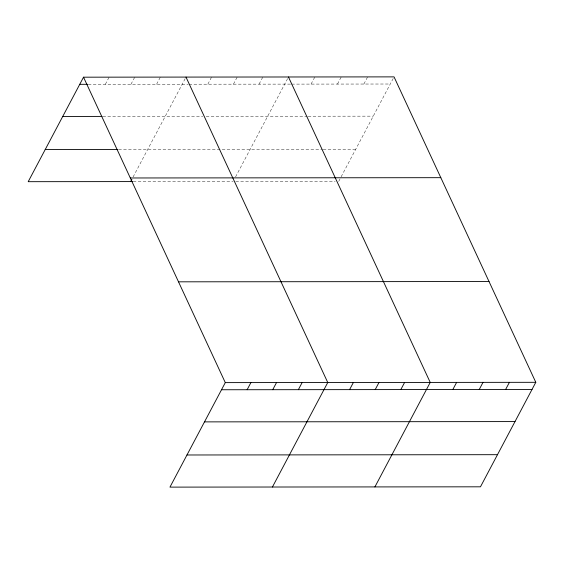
<?xml version="1.0" encoding="UTF-8"?>
<svg xmlns="http://www.w3.org/2000/svg" width="564" height="564" viewBox="0 0 564 564"><rect width="100%" height="100%" fill="white"/><g stroke="black" fill="none" stroke-linecap="round" stroke-linejoin="round"><path stroke-width="0.42" stroke-dasharray="2.82 2.11" d="M105.369 84.297L109.148 77.155M130.989 84.269L134.768 77.134M156.602 84.24L160.38 77.106M133.097 176.997L186 77.085M207.841 84.191L211.62 77.056M233.454 84.17L237.232 77.035M259.073 84.142L262.852 77.007M235.569 176.899L288.472 76.986M311.088 84.092L314.86 76.958M337.476 84.071L341.255 76.937M363.872 84.043L367.65 76.908M338.71 181.382L340.741 177.561M341.142 176.793L394.046 76.88M88.294 84.311L188.2 84.212M189.053 84.212L290.848 84.114M291.729 84.114L390.267 84.015M102.874 116.41L202.779 116.311M206.198 116.311L307.267 116.212M308.148 116.212L373.255 116.149M118.651 149.481L322.291 149.284M323.172 149.284L355.722 149.256M133.231 181.58L233.136 181.488M235.78 181.481L335.192 181.389"/><path stroke-width="0.85" d="M83.528 77.183L225.29 382.618L169.954 487.12L480.472 486.817L535.8 382.314L394.046 76.88L83.528 77.183L28.2 181.686L132.378 181.587M130.672 181.587L131.884 179.289M247.124 389.724L250.902 382.589M272.743 389.703L276.522 382.568M298.363 389.675L302.142 382.54M272.426 487.021L327.754 382.519L186 77.085M349.595 389.625L353.374 382.491M375.215 389.604L378.994 382.47M400.828 389.576L404.607 382.441M374.898 486.922L430.226 382.42L288.472 76.986M452.843 389.527L456.621 382.392M479.238 389.498L483.01 382.364M505.626 389.477L509.405 382.343M79.75 84.318L87.441 84.311M62.738 116.452L102.021 116.41M45.212 149.552L117.791 149.481M130.312 177.977L440.822 177.674M178.506 281.824L489.023 281.521M225.29 382.618L535.8 382.314M221.511 389.752L532.021 389.449M204.499 421.879L515.01 421.583M186.966 454.986L497.483 454.683"/></g></svg>
